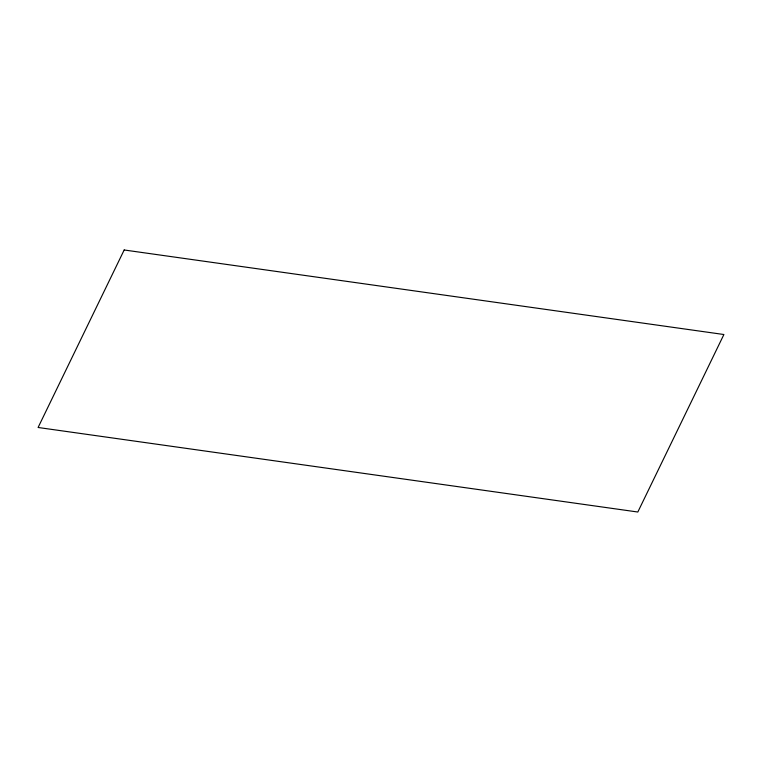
<?xml version="1.0" encoding="UTF-8"?>
<svg xmlns="http://www.w3.org/2000/svg" width="762" height="762" viewBox="0 0 762 762"><rect width="100%" height="100%" fill="white"/><g stroke="black" fill="none" stroke-linecap="round" stroke-linejoin="round"><path stroke-width="1.14" d="M124.177 249.984L38.1 427.482L637.823 512.016L723.9 334.518L124.177 249.984"/></g></svg>
